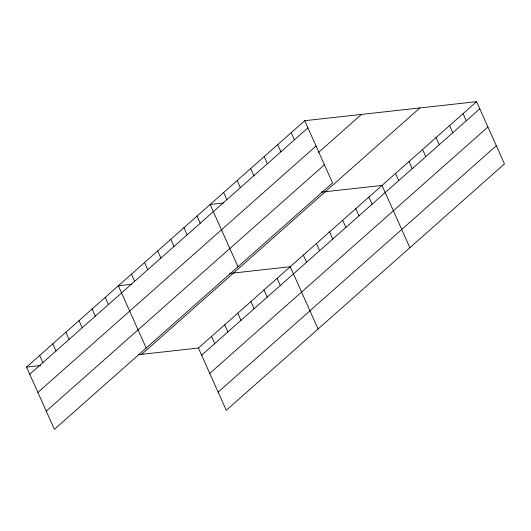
<?xml version="1.0" encoding="UTF-8"?>
<svg xmlns="http://www.w3.org/2000/svg" width="531" height="531" viewBox="0 0 531 531"><rect width="100%" height="100%" fill="white"/><g stroke="black" fill="none" stroke-linecap="round" stroke-linejoin="round"><path stroke-width="0.8" d="M304.714 120.703L332.565 182.963L54.401 429.34L26.55 367.08L304.714 120.703L476.599 101.66L504.45 163.92L226.286 410.297L198.435 348.037L138.465 354.681M29.749 374.236L307.914 127.852M37.887 392.416L316.051 146.038M318.447 152.497L361.438 114.417M46.263 411.153L324.428 164.776M141.711 354.323L419.882 107.946M198.435 348.037L476.599 101.66M201.634 355.193L479.798 108.815M209.772 373.379L487.936 126.995M218.148 392.11L496.312 145.733M223.531 202.988L210.137 204.468L237.988 266.728M321.242 192.162L382.021 185.432L409.872 247.685M131.734 284.291L118.347 285.778L146.191 348.037M229.452 273.465L290.231 266.735L318.082 328.994M26.55 367.08L40.728 365.514M463.092 113.627L466.291 120.776M449.578 125.595L452.777 132.743M436.07 137.562L439.27 144.711M422.557 149.53L425.756 156.678M409.049 161.497L412.248 168.646M395.535 173.464L398.735 180.613M368.912 197.041L372.112 204.196M355.797 208.656L358.996 215.812M342.681 220.272L345.88 227.427M291.207 132.67L294.406 139.819M329.572 231.888L332.771 239.043M277.693 144.638L280.892 151.786M316.456 243.503L319.655 250.659M264.186 156.605L267.385 163.754M303.34 255.119L306.54 262.274M250.672 168.573L253.871 175.721M237.158 180.54L240.357 187.689M277.116 278.35L280.315 285.499M223.651 192.507L226.85 199.656M264 289.966L267.199 297.114M250.891 301.581L254.09 308.73M197.028 216.084L200.227 223.239M237.775 313.197L240.974 320.346M183.912 227.699L187.111 234.855M224.659 324.806L227.859 331.961M170.796 239.315L173.995 246.47M211.55 336.422L214.75 343.577M157.687 250.931L160.886 258.086M144.571 262.546L147.771 269.702M131.456 274.162L134.655 281.311M105.231 297.393L108.43 304.542M92.115 309.009L95.314 316.157M79.006 320.624L82.205 327.773M65.89 332.233L69.09 339.389M52.775 343.849L55.974 351.004M39.666 355.465L42.865 362.62"/></g></svg>
